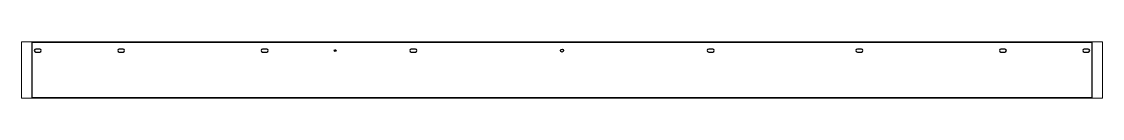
# Paper-space layout 'Layout1' of a CAD drawing. Header units: millimetres. Extents: x 0 to 257, y 91 to 104.
# The model-space entities are those that its viewports show. They can reach past a viewport. Long polylines and large blocks are cut down to what shows.
import ezdxf

# ---------------------------------------------------------------- set-up
doc = ezdxf.new("R2010")
doc.units = ezdxf.units.MM
doc.header["$LTSCALE"] = 25
doc.layers.add('3_Pezzi', color=7, linetype='Continuous')
doc.layers.add('5_Bulloni', color=7, linetype='Continuous')

msp = doc.modelspace()

# ---------------------------------------------------------------- linework, layer by layer
at = {"layer": '3_Pezzi', "color": 3, "linetype": 'Continuous'}
for p, q in [((0, 100), (3813, 100)), ((0, -100), (0, 100)), ((3813, 100), (3813, -100)), ((3813, -100), (0, -100))]:
    msp.add_line(p, q, dxfattribs=at)
at = {"layer": '5_Bulloni', "color": 4, "linetype": 'Continuous'}
for p, q in [((27.3, 75.2), (12.8, 75.2)), ((12.8, 64.7), (27.3, 64.7)), ((327.3, 75.2), (312.8, 75.2)), ((312.8, 64.7), (327.3, 64.7)), ((843.8, 75.2), (829.3, 75.2)), ((829.3, 64.7), (843.8, 64.7)), ((1378.8, 75.2), (1364.3, 75.2)), ((1364.3, 64.7), (1378.8, 64.7)), ((2448.8, 75.2), (2434.3, 75.2)), ((2434.3, 64.7), (2448.8, 64.7)), ((2983.8, 75.2), (2969.3, 75.2)), ((2969.3, 64.7), (2983.8, 64.7)), ((3500.3, 75.2), (3485.8, 75.2)), ((3485.8, 64.7), (3500.3, 64.7)), ((3800.3, 75.2), (3785.8, 75.2)), ((3785.8, 64.7), (3800.3, 64.7))]:
    msp.add_line(p, q, dxfattribs=at)
at = {"layer": '5_Bulloni', "color": 2, "linetype": 'Continuous'}
for centre, radius in [((1090, 70), 3.25), ((1906.5, 70), 5.25)]:
    msp.add_circle(centre, radius, dxfattribs=at)
at = {"layer": '5_Bulloni', "color": 4, "linetype": 'Continuous'}
for centre, start, end in [((12.8, 70), 90, 270), ((27.3, 70), 270, 90), ((312.8, 70), 90, 270), ((327.3, 70), 270, 90), ((829.3, 70), 90, 270), ((843.8, 70), 270, 90), ((1364.3, 70), 90, 270), ((1378.8, 70), 270, 90), ((2434.3, 70), 90, 270), ((2448.8, 70), 270, 90), ((2969.3, 70), 90, 270), ((2983.8, 70), 270, 90), ((3485.8, 70), 90, 270), ((3500.3, 70), 270, 90), ((3785.8, 70), 90, 270), ((3800.3, 70), 270, 90)]:
    msp.add_arc(centre, 5.25, start, end, dxfattribs=at)

psp = doc.layouts.get("Layout1")

# ---------------------------------------------------------------- viewports
at = {"layer": '0'}
psp.add_viewport(center=(128.5, 97.5), size=(257, 13.48021), view_center_point=(1906.5, 0), view_height=204.00019, dxfattribs=at)

doc.saveas('drawing.dxf')
